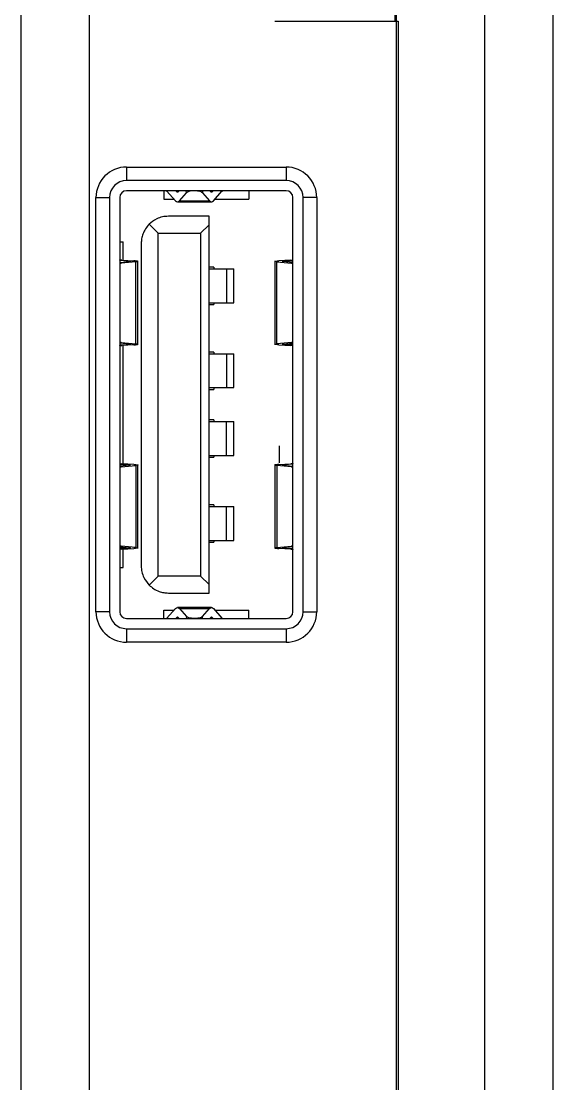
# Model space of a CAD drawing. Header units: millimetres. Extents: x 249 to 419, y 1050 to 1275.
# Drawn here: x 403.12 to 418.77, y 1154.92 to 1186.22 of the extents above; entities that cross this region are included whole.
import ezdxf

# ---------------------------------------------------------------- set-up
doc = ezdxf.new("R2010")
doc.units = ezdxf.units.MM

msp = doc.modelspace()

# ---------------------------------------------------------------- linework, layer by layer
at = {"color": 7, "linetype": 'Continuous', "lineweight": 25}
for p, q in [((403.124, 1114.953), (403.124, 1234.853)), ((405.124, 1234.853), (405.124, 1114.953)), ((418.774, 1234.853), (418.774, 1114.953)), ((414.174, 1114.953), (414.174, 1191.401)), ((416.774, 1114.953), (416.774, 1191.401)), ((414.124, 1188.323), (414.124, 1186.223)), ((410.591, 1186.223), (414.224, 1186.223)), ((414.224, 1186.223), (414.224, 1114.953)), ((406.224, 1181.928), (410.924, 1181.928)), ((406.224, 1181.928), (406.224, 1181.528)), ((410.924, 1181.928), (410.924, 1181.528)), ((410.924, 1181.528), (406.224, 1181.528)), ((405.324, 1168.828), (405.324, 1181.028)), ((405.324, 1181.028), (405.724, 1181.028)), ((405.724, 1181.028), (405.724, 1168.828)), ((406.024, 1181.028), (406.024, 1168.828)), ((410.924, 1181.228), (406.224, 1181.228)), ((407.324, 1181.228), (407.324, 1180.978)), ((407.415, 1181.216), (407.668, 1180.932)), ((407.701, 1181.195), (407.671, 1181.228)), ((407.775, 1181.228), (407.745, 1181.195)), ((407.779, 1180.932), (407.99, 1181.169)), ((408.458, 1181.169), (408.669, 1180.932)), ((408.702, 1181.195), (408.673, 1181.228)), ((408.776, 1181.228), (408.747, 1181.195)), ((408.78, 1180.932), (409.033, 1181.216)), ((409.824, 1181.228), (409.824, 1180.978)), ((411.124, 1168.828), (411.124, 1181.028)), ((411.824, 1181.028), (411.424, 1181.028)), ((411.424, 1168.828), (411.424, 1181.028)), ((411.824, 1181.028), (411.824, 1168.828)), ((407.324, 1180.978), (407.627, 1180.978)), ((407.723, 1180.902), (408.725, 1180.902)), ((407.779, 1180.932), (408.669, 1180.932)), ((408.821, 1180.978), (409.824, 1180.978)), ((408.656, 1180.478), (407.456, 1180.478)), ((408.656, 1180.228), (408.656, 1180.478)), ((406.89, 1180.243), (407.156, 1179.978)), ((408.656, 1180.228), (408.406, 1179.978)), ((408.656, 1169.628), (408.656, 1180.228)), ((407.156, 1179.978), (408.406, 1179.978)), ((407.156, 1169.878), (407.156, 1179.978)), ((408.406, 1179.978), (408.406, 1169.878)), ((406.024, 1179.728), (406.124, 1179.728)), ((406.124, 1179.18), (406.124, 1179.728)), ((406.656, 1179.678), (406.656, 1170.178)), ((406.282, 1179.156), (406.024, 1179.17)), ((406.024, 1179.117), (406.314, 1179.144)), ((406.502, 1179.139), (406.067, 1179.099)), ((406.082, 1179.183), (406.439, 1179.164)), ((406.502, 1176.717), (406.502, 1179.139)), ((406.556, 1176.692), (406.556, 1179.164)), ((410.592, 1179.164), (410.592, 1176.692)), ((410.645, 1176.717), (410.645, 1179.139)), ((410.645, 1179.139), (411.081, 1179.099)), ((411.065, 1179.183), (410.709, 1179.164)), ((411.124, 1179.117), (410.834, 1179.144)), ((410.865, 1179.156), (411.124, 1179.17)), ((406.024, 1179.1), (406.067, 1179.099)), ((406.067, 1179.099), (406.024, 1179.077)), ((408.792, 1178.978), (408.656, 1178.978)), ((408.656, 1178.928), (409.168, 1178.928)), ((408.792, 1178.978), (408.792, 1178.928)), ((409.168, 1178.928), (409.168, 1177.928)), ((409.168, 1178.928), (409.379, 1178.928)), ((409.379, 1177.928), (409.379, 1178.928)), ((411.124, 1179.1), (411.081, 1179.099)), ((411.081, 1179.099), (411.124, 1179.077)), ((408.656, 1177.928), (409.168, 1177.928)), ((408.656, 1177.878), (408.792, 1177.878)), ((408.792, 1177.928), (408.792, 1177.878)), ((409.168, 1177.928), (409.379, 1177.928)), ((406.024, 1176.774), (406.067, 1176.756)), ((406.067, 1176.756), (406.024, 1176.755)), ((406.314, 1176.712), (406.024, 1176.738)), ((406.024, 1176.686), (406.282, 1176.699)), ((406.067, 1176.756), (406.502, 1176.717)), ((406.439, 1176.692), (406.082, 1176.673)), ((406.124, 1173.18), (406.124, 1176.675)), ((411.081, 1176.756), (410.645, 1176.717)), ((410.709, 1176.692), (411.065, 1176.673)), ((410.834, 1176.712), (411.124, 1176.738)), ((411.124, 1176.686), (410.865, 1176.699)), ((411.124, 1176.774), (411.081, 1176.756)), ((411.081, 1176.756), (411.124, 1176.755)), ((408.792, 1176.478), (408.656, 1176.478)), ((408.656, 1176.428), (409.168, 1176.428)), ((408.792, 1176.478), (408.792, 1176.428)), ((409.168, 1176.428), (409.168, 1175.428)), ((409.168, 1176.428), (409.379, 1176.428)), ((409.379, 1175.428), (409.379, 1176.428)), ((408.656, 1175.428), (409.168, 1175.428)), ((408.656, 1175.378), (408.792, 1175.378)), ((408.792, 1175.428), (408.792, 1175.378)), ((409.168, 1175.428), (409.379, 1175.428)), ((408.792, 1174.478), (408.656, 1174.478)), ((408.656, 1174.428), (409.168, 1174.428)), ((408.792, 1174.478), (408.792, 1174.428)), ((409.168, 1173.428), (409.168, 1174.428)), ((409.168, 1174.428), (409.379, 1174.428)), ((409.379, 1173.428), (409.379, 1174.428)), ((406.439, 1173.164), (406.082, 1173.183)), ((408.656, 1173.428), (409.168, 1173.428)), ((408.656, 1173.378), (408.792, 1173.378)), ((408.792, 1173.428), (408.792, 1173.378)), ((409.168, 1173.428), (409.379, 1173.428)), ((410.709, 1173.164), (411.065, 1173.183)), ((406.024, 1173.17), (406.282, 1173.156)), ((406.314, 1173.144), (406.024, 1173.117)), ((406.067, 1173.099), (406.024, 1173.1)), ((406.024, 1173.081), (406.067, 1173.099)), ((406.067, 1173.099), (406.502, 1173.139)), ((406.502, 1173.139), (406.502, 1170.717)), ((406.556, 1170.692), (406.556, 1173.164)), ((410.592, 1173.164), (410.592, 1170.692)), ((410.645, 1173.139), (410.645, 1170.717)), ((411.081, 1173.099), (410.645, 1173.139)), ((410.834, 1173.144), (411.124, 1173.117)), ((411.124, 1173.17), (410.865, 1173.156)), ((411.081, 1173.099), (411.124, 1173.1)), ((411.124, 1173.081), (411.081, 1173.099)), ((408.792, 1171.978), (408.656, 1171.978)), ((408.656, 1171.928), (409.168, 1171.928)), ((408.792, 1171.978), (408.792, 1171.928)), ((409.168, 1170.928), (409.168, 1171.928)), ((409.168, 1171.928), (409.379, 1171.928)), ((409.379, 1170.928), (409.379, 1171.928)), ((406.067, 1170.756), (406.024, 1170.779)), ((406.024, 1170.755), (406.067, 1170.756)), ((406.024, 1170.738), (406.314, 1170.712)), ((406.282, 1170.699), (406.024, 1170.686)), ((406.502, 1170.717), (406.067, 1170.756)), ((406.082, 1170.673), (406.439, 1170.692)), ((406.124, 1170.128), (406.124, 1170.675)), ((408.656, 1170.928), (409.168, 1170.928)), ((408.656, 1170.878), (408.792, 1170.878)), ((408.792, 1170.928), (408.792, 1170.878)), ((409.168, 1170.928), (409.379, 1170.928)), ((410.645, 1170.717), (411.081, 1170.756)), ((411.065, 1170.673), (410.709, 1170.692)), ((411.124, 1170.738), (410.834, 1170.712)), ((410.865, 1170.699), (411.124, 1170.686)), ((411.081, 1170.756), (411.124, 1170.779)), ((411.124, 1170.755), (411.081, 1170.756)), ((406.024, 1170.128), (406.124, 1170.128)), ((407.156, 1169.878), (406.89, 1169.612)), ((408.406, 1169.878), (407.156, 1169.878)), ((408.406, 1169.878), (408.656, 1169.628)), ((408.656, 1169.378), (408.656, 1169.628)), ((407.456, 1169.378), (408.656, 1169.378)), ((405.724, 1168.828), (405.324, 1168.828)), ((407.324, 1168.878), (407.627, 1168.878)), ((407.324, 1168.628), (407.324, 1168.878)), ((407.415, 1168.64), (407.668, 1168.923)), ((408.725, 1168.954), (407.723, 1168.954)), ((407.779, 1168.923), (408.669, 1168.923)), ((407.779, 1168.923), (407.99, 1168.686)), ((408.458, 1168.686), (408.669, 1168.923)), ((408.78, 1168.923), (409.033, 1168.64)), ((408.821, 1168.878), (409.824, 1168.878)), ((409.824, 1168.628), (409.824, 1168.878)), ((411.424, 1168.828), (411.824, 1168.828)), ((406.224, 1168.628), (410.924, 1168.628)), ((407.701, 1168.661), (407.671, 1168.628)), ((407.775, 1168.628), (407.745, 1168.661)), ((408.702, 1168.661), (408.673, 1168.628)), ((408.776, 1168.628), (408.747, 1168.661)), ((406.224, 1168.328), (410.924, 1168.328)), ((406.224, 1168.328), (406.224, 1167.928)), ((410.924, 1168.328), (410.924, 1167.928)), ((410.924, 1167.928), (406.224, 1167.928))]:
    msp.add_line(p, q, dxfattribs=at)
at = {"color": 7, "linetype": 'Continuous'}
for p, q in [((410.591, 1186.223), (413.574, 1186.223)), ((410.724, 1173.216), (410.724, 1173.716)), ((410.724, 1173.216), (410.724, 1173.716))]:
    msp.add_line(p, q, dxfattribs=at)
at = {"color": 8, "linetype": 'Continuous', "lineweight": 25}
for p, q in [((407.701, 1181.195), (407.745, 1181.195)), ((407.99, 1181.169), (407.983, 1181.228)), ((408.464, 1181.228), (408.458, 1181.169)), ((408.702, 1181.195), (408.747, 1181.195)), ((406.282, 1179.141), (406.282, 1179.156)), ((410.865, 1179.141), (410.865, 1179.156)), ((406.282, 1176.699), (406.282, 1176.715)), ((410.865, 1176.699), (410.865, 1176.715)), ((406.282, 1173.156), (406.282, 1173.141)), ((410.865, 1173.156), (410.865, 1173.141)), ((406.282, 1170.715), (406.282, 1170.699)), ((410.865, 1170.715), (410.865, 1170.699)), ((407.701, 1168.661), (407.745, 1168.661)), ((407.99, 1168.686), (407.983, 1168.628)), ((408.464, 1168.628), (408.458, 1168.686)), ((408.702, 1168.661), (408.747, 1168.661))]:
    msp.add_line(p, q, dxfattribs=at)
at = {"color": 7, "linetype": 'Continuous', "lineweight": 25}
for centre, radius, start, end in [((406.224, 1181.028), 0.9, 90, 180), ((410.924, 1181.028), 0.9, 0, 90), ((406.224, 1181.028), 0.5, 90, 180), ((410.924, 1181.028), 0.5, 0, 90), ((406.224, 1181.028), 0.2, 90, 180), ((410.924, 1181.028), 0.2, 0, 90), ((406.224, 1168.828), 0.9, 180, 270), ((406.224, 1168.828), 0.5, 180, 270), ((406.224, 1168.828), 0.2, 180, 270), ((410.924, 1168.828), 0.9, 270, 0), ((410.924, 1168.828), 0.5, 270, 0), ((410.924, 1168.828), 0.2, 270, 0)]:
    msp.add_arc(centre, radius, start, end, dxfattribs=at)
for points, knots in [([(407.393, 1181.228), (407.397, 1181.227), (407.405, 1181.226), (407.412, 1181.219), (407.415, 1181.216)], [0, 0, 0, 0, 0.560739, 1, 1, 1, 1]), ([(407.745, 1181.195), (407.737, 1181.188), (407.722, 1181.177), (407.707, 1181.189), (407.701, 1181.195)], [0, 0, 0, 0, 0.56017, 1, 1, 1, 1]), ([(408.221, 1181.228), (408.193, 1181.227), (408.135, 1181.225), (408.065, 1181.21), (408.015, 1181.191), (407.998, 1181.176), (407.99, 1181.169)], [0, 0, 0, 0, 0.27422, 0.562398, 0.786949, 1, 1, 1, 1]), ([(408.458, 1181.169), (408.447, 1181.178), (408.424, 1181.197), (408.362, 1181.215), (408.293, 1181.226), (408.248, 1181.227), (408.226, 1181.228)], [0, 0, 0, 0, 0.2729433, 0.5607739, 0.7858934, 1, 1, 1, 1]), ([(408.747, 1181.195), (408.739, 1181.188), (408.724, 1181.177), (408.709, 1181.189), (408.702, 1181.195)], [0, 0, 0, 0, 0.56017, 1, 1, 1, 1]), ([(409.033, 1181.216), (409.037, 1181.22), (409.044, 1181.226), (409.052, 1181.227), (409.055, 1181.228)], [0, 0, 0, 0, 0.559342, 1, 1, 1, 1]), ([(407.668, 1180.932), (407.689, 1180.916), (407.726, 1180.887), (407.762, 1180.918), (407.779, 1180.932)], [0, 0, 0, 0, 0.5601701, 1, 1, 1, 1]), ([(408.669, 1180.932), (408.69, 1180.916), (408.727, 1180.887), (408.764, 1180.918), (408.78, 1180.932)], [0, 0, 0, 0, 0.56017, 1, 1, 1, 1]), ([(407.456, 1180.478), (407.397, 1180.474), (407.27, 1180.465), (407.056, 1180.385), (406.956, 1180.3), (406.89, 1180.243)], [0, 0, 0, 0, 0.230645, 0.495437, 1, 1, 1, 1]), ([(406.89, 1180.243), (406.853, 1180.202), (406.783, 1180.123), (406.707, 1179.973), (406.664, 1179.821), (406.658, 1179.724), (406.656, 1179.678)], [0, 0, 0, 0, 0.333478, 0.623352, 0.820845, 1, 1, 1, 1]), ([(406.082, 1179.183), (406.064, 1179.184), (406.031, 1179.186), (406.026, 1179.189), (406.024, 1179.19)], [0, 0, 0, 0, 0.559913, 1, 1, 1, 1]), ([(406.282, 1179.156), (406.297, 1179.155), (406.329, 1179.153), (406.344, 1179.15), (406.339, 1179.146), (406.322, 1179.145), (406.314, 1179.144)], [0, 0, 0, 0, 0.273218, 0.561616, 0.786712, 1, 1, 1, 1]), ([(406.502, 1179.139), (406.522, 1179.141), (406.562, 1179.146), (406.556, 1179.153), (406.513, 1179.159), (406.463, 1179.162), (406.439, 1179.164)], [0, 0, 0, 0, 0.273297, 0.561717, 0.786777, 1, 1, 1, 1]), ([(410.645, 1179.139), (410.626, 1179.141), (410.586, 1179.146), (410.592, 1179.153), (410.635, 1179.159), (410.685, 1179.162), (410.709, 1179.164)], [0, 0, 0, 0, 0.2732971, 0.5617166, 0.7867768, 1, 1, 1, 1]), ([(410.865, 1179.156), (410.85, 1179.155), (410.819, 1179.153), (410.804, 1179.15), (410.809, 1179.146), (410.826, 1179.145), (410.834, 1179.144)], [0, 0, 0, 0, 0.273218, 0.561616, 0.786712, 1, 1, 1, 1]), ([(411.065, 1179.183), (411.084, 1179.184), (411.117, 1179.186), (411.122, 1179.189), (411.124, 1179.19)], [0, 0, 0, 0, 0.559913, 1, 1, 1, 1]), ([(406.024, 1176.665), (406.027, 1176.667), (406.034, 1176.67), (406.068, 1176.672), (406.082, 1176.673)], [0, 0, 0, 0, 0.560096, 1, 1, 1, 1]), ([(406.314, 1176.712), (406.324, 1176.711), (406.344, 1176.708), (406.341, 1176.704), (406.319, 1176.701), (406.294, 1176.7), (406.282, 1176.699)], [0, 0, 0, 0, 0.273297, 0.561717, 0.786777, 1, 1, 1, 1]), ([(406.439, 1176.692), (406.469, 1176.693), (406.531, 1176.698), (406.562, 1176.705), (406.551, 1176.711), (406.518, 1176.715), (406.502, 1176.717)], [0, 0, 0, 0, 0.273218, 0.561616, 0.786712, 1, 1, 1, 1]), ([(410.709, 1176.692), (410.679, 1176.693), (410.616, 1176.698), (410.586, 1176.705), (410.596, 1176.711), (410.629, 1176.715), (410.645, 1176.717)], [0, 0, 0, 0, 0.273218, 0.561616, 0.786712, 1, 1, 1, 1]), ([(410.834, 1176.712), (410.823, 1176.711), (410.807, 1176.709), (410.81, 1176.707), (410.81, 1176.706)], [0, 0, 0, 0, 0.683952, 1, 1, 1, 1]), ([(410.811, 1176.704), (410.817, 1176.703), (410.828, 1176.701), (410.853, 1176.7), (410.865, 1176.699)], [0, 0, 0, 0, 0.5135037, 1, 1, 1, 1]), ([(411.124, 1176.665), (411.12, 1176.667), (411.114, 1176.67), (411.08, 1176.672), (411.065, 1176.673)], [0, 0, 0, 0, 0.560096, 1, 1, 1, 1]), ([(406.024, 1173.19), (406.027, 1173.188), (406.034, 1173.186), (406.068, 1173.184), (406.082, 1173.183)], [0, 0, 0, 0, 0.560096, 1, 1, 1, 1]), ([(411.124, 1173.19), (411.12, 1173.188), (411.114, 1173.186), (411.08, 1173.184), (411.065, 1173.183)], [0, 0, 0, 0, 0.5600956, 1, 1, 1, 1]), ([(406.336, 1173.151), (406.331, 1173.152), (406.32, 1173.154), (406.295, 1173.156), (406.282, 1173.156)], [0, 0, 0, 0, 0.513504, 1, 1, 1, 1]), ([(406.314, 1173.144), (406.325, 1173.145), (406.341, 1173.147), (406.338, 1173.148), (406.337, 1173.149)], [0, 0, 0, 0, 0.683952, 1, 1, 1, 1]), ([(406.439, 1173.164), (406.469, 1173.162), (406.531, 1173.158), (406.562, 1173.151), (406.551, 1173.144), (406.518, 1173.14), (406.502, 1173.139)], [0, 0, 0, 0, 0.273218, 0.561616, 0.786712, 1, 1, 1, 1]), ([(410.709, 1173.164), (410.679, 1173.162), (410.616, 1173.158), (410.586, 1173.151), (410.596, 1173.144), (410.629, 1173.14), (410.645, 1173.139)], [0, 0, 0, 0, 0.273218, 0.561616, 0.786712, 1, 1, 1, 1]), ([(410.834, 1173.144), (410.824, 1173.145), (410.804, 1173.147), (410.807, 1173.151), (410.829, 1173.154), (410.853, 1173.156), (410.865, 1173.156)], [0, 0, 0, 0, 0.273297, 0.561717, 0.786777, 1, 1, 1, 1]), ([(406.082, 1170.673), (406.064, 1170.672), (406.031, 1170.669), (406.026, 1170.667), (406.024, 1170.665)], [0, 0, 0, 0, 0.559913, 1, 1, 1, 1]), ([(406.282, 1170.699), (406.297, 1170.7), (406.329, 1170.702), (406.344, 1170.706), (406.339, 1170.709), (406.322, 1170.711), (406.314, 1170.712)], [0, 0, 0, 0, 0.273218, 0.561616, 0.786712, 1, 1, 1, 1]), ([(406.502, 1170.717), (406.522, 1170.715), (406.562, 1170.71), (406.556, 1170.702), (406.513, 1170.696), (406.463, 1170.693), (406.439, 1170.692)], [0, 0, 0, 0, 0.273297, 0.561717, 0.786777, 1, 1, 1, 1]), ([(410.645, 1170.717), (410.626, 1170.715), (410.586, 1170.71), (410.592, 1170.702), (410.635, 1170.696), (410.685, 1170.693), (410.709, 1170.692)], [0, 0, 0, 0, 0.273297, 0.561717, 0.786777, 1, 1, 1, 1]), ([(410.865, 1170.699), (410.85, 1170.7), (410.819, 1170.702), (410.804, 1170.706), (410.809, 1170.709), (410.826, 1170.711), (410.834, 1170.712)], [0, 0, 0, 0, 0.273218, 0.561616, 0.786712, 1, 1, 1, 1]), ([(411.065, 1170.673), (411.084, 1170.672), (411.117, 1170.669), (411.122, 1170.667), (411.124, 1170.665)], [0, 0, 0, 0, 0.559913, 1, 1, 1, 1]), ([(406.656, 1170.178), (406.66, 1170.118), (406.669, 1169.991), (406.749, 1169.778), (406.834, 1169.678), (406.89, 1169.612)], [0, 0, 0, 0, 0.230645, 0.495437, 1, 1, 1, 1]), ([(406.89, 1169.612), (406.932, 1169.574), (407.01, 1169.504), (407.161, 1169.429), (407.313, 1169.385), (407.41, 1169.38), (407.456, 1169.378)], [0, 0, 0, 0, 0.333478, 0.623352, 0.820845, 1, 1, 1, 1]), ([(407.668, 1168.923), (407.689, 1168.94), (407.726, 1168.969), (407.762, 1168.937), (407.779, 1168.923)], [0, 0, 0, 0, 0.56017, 1, 1, 1, 1]), ([(408.669, 1168.923), (408.69, 1168.94), (408.727, 1168.969), (408.764, 1168.937), (408.78, 1168.923)], [0, 0, 0, 0, 0.56017, 1, 1, 1, 1]), ([(407.393, 1168.628), (407.397, 1168.628), (407.405, 1168.63), (407.412, 1168.637), (407.415, 1168.64)], [0, 0, 0, 0, 0.560739, 1, 1, 1, 1]), ([(407.745, 1168.661), (407.737, 1168.667), (407.722, 1168.679), (407.707, 1168.666), (407.701, 1168.661)], [0, 0, 0, 0, 0.56017, 1, 1, 1, 1]), ([(408.221, 1168.628), (408.193, 1168.629), (408.135, 1168.631), (408.065, 1168.646), (408.015, 1168.665), (407.998, 1168.679), (407.99, 1168.686)], [0, 0, 0, 0, 0.27422, 0.562398, 0.786949, 1, 1, 1, 1]), ([(408.458, 1168.686), (408.447, 1168.677), (408.424, 1168.659), (408.362, 1168.64), (408.293, 1168.63), (408.248, 1168.628), (408.226, 1168.628)], [0, 0, 0, 0, 0.272943, 0.560774, 0.785893, 1, 1, 1, 1]), ([(408.747, 1168.661), (408.739, 1168.667), (408.724, 1168.679), (408.709, 1168.666), (408.702, 1168.661)], [0, 0, 0, 0, 0.56017, 1, 1, 1, 1]), ([(409.033, 1168.64), (409.037, 1168.636), (409.044, 1168.629), (409.052, 1168.628), (409.055, 1168.628)], [0, 0, 0, 0, 0.5593417, 1, 1, 1, 1])]:
    msp.add_open_spline(points, degree=3, knots=knots, dxfattribs=at)

doc.saveas('drawing.dxf')
